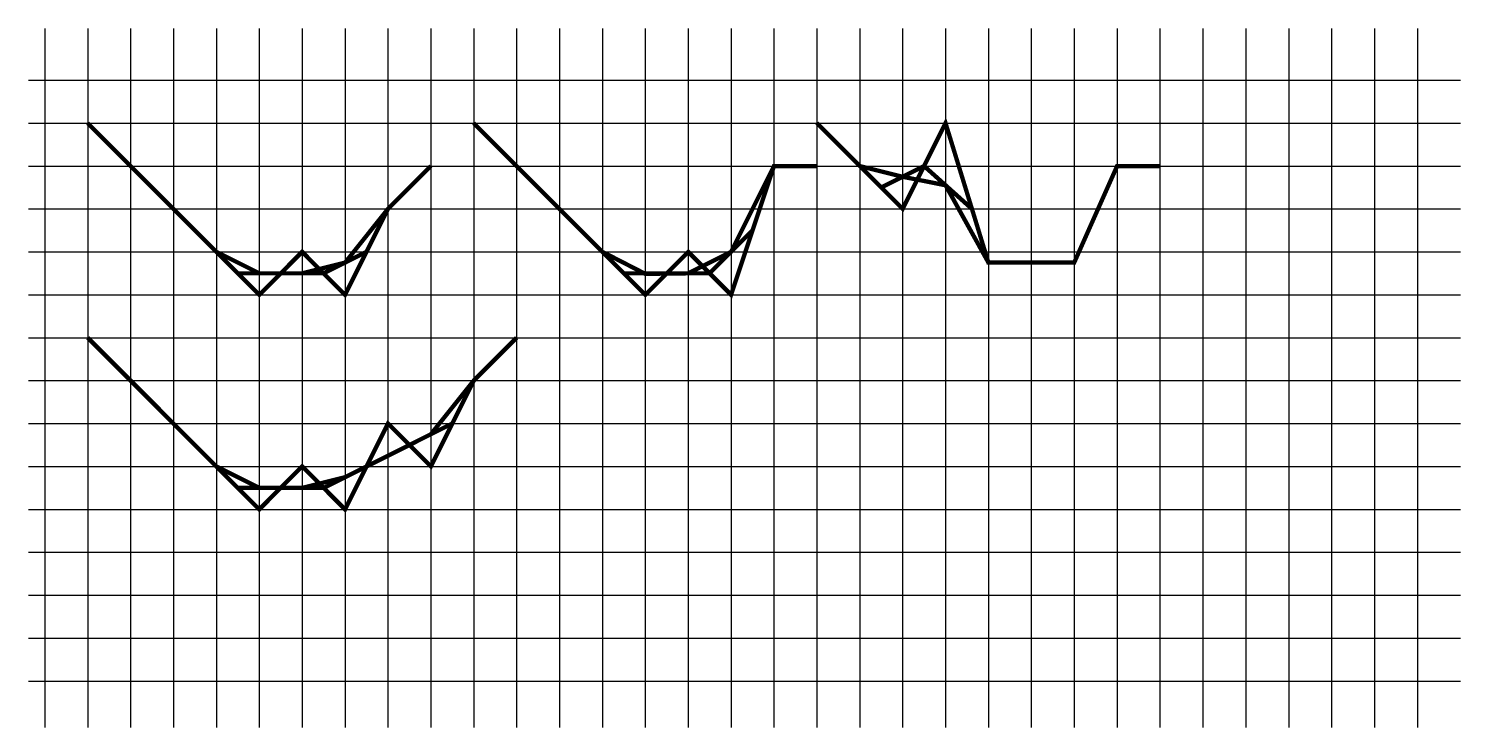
# Model space of a CAD drawing. Header units: inches. Extents: x -7 to 3331, y -601 to 1027.
import ezdxf

# ---------------------------------------------------------------- set-up
doc = ezdxf.new("R2010")
doc.units = ezdxf.units.IN
doc.header["$LTSCALE"] = 50
doc.header["$MEASUREMENT"] = 0
doc.layers.add('图层1', color=9, linetype='Continuous')

msp = doc.modelspace()

# ---------------------------------------------------------------- linework, layer by layer
at = {"color": 5, "const_width": 10}
for points in [[(130.9, 807.1), (230.9, 707.1), (330.9, 607.1), (430.9, 507.1), (530.9, 407.1), (630.9, 507.1), (730.9, 407.1), (830.9, 607.1), (930.9, 707.1)], [(1030.9, 807.1), (1130.9, 707.1), (1230.9, 607.1), (1330.9, 507.1), (1430.9, 407.1), (1530.9, 507.1), (1630.9, 407.1), (1730.9, 707.1), (1830.9, 707.1)], [(1830.9, 807.1), (1930.9, 707.1), (2030.9, 682.1), (2130.9, 662.3), (2230.9, 482.1), (2330.9, 482.1), (2430.9, 482.1), (2530.9, 707.1), (2630.9, 707.1)], [(130.9, 307.1), (230.9, 207.1), (330.9, 107.1), (430.9, 7.1), (530.9, -92.9), (630.9, 7.1), (730.9, -92.9), (830.9, 107.1), (930.9, 7.1), (1030.9, 207.1), (1130.9, 307.1)]]:
    msp.add_lwpolyline(points, dxfattribs=at)
at = {"color": 1, "const_width": 10}
for points in [[(130.9, 807.1), (230.9, 707.1), (330.9, 607.1), (430.9, 507.1), (530.9, 457.1), (630.9, 457.1), (730.9, 482.1), (830.9, 607.1), (930.9, 707.1)], [(1030.9, 807.1), (1130.9, 707.1), (1230.9, 607.1), (1330.9, 507.1), (1430.9, 455.8), (1530.9, 457.1), (1630.9, 507.1), (1730.9, 707.1), (1830.9, 707.1)], [(1830.9, 807.1), (1930.9, 707.1), (2030.9, 607.1), (2130.9, 807.1), (2230.9, 482.1), (2330.9, 482.1), (2430.9, 482.1), (2530.9, 707.1), (2630.9, 707.1)], [(130.9, 307.1), (230.9, 207.1), (330.9, 107.1), (430.9, 7.1), (530.9, -42.9), (630.9, -42.9), (730.9, -17.9), (830.9, 32.1), (930.9, 82.1), (1030.9, 207.1), (1130.9, 307.1)]]:
    msp.add_lwpolyline(points, dxfattribs=at)
at = {"color": 2, "const_width": 10}
for points in [[(1980.9, 657.1), (2080.9, 707.1), (2192.5, 607.1)], [(1380.9, 457.1), (1480.9, 457.1), (1580.9, 457.1), (1680.9, 557.1)], [(480.9, 457.1), (580.9, 457.1), (680.9, 457.1), (780.9, 507.1)], [(480.9, -42.9), (580.9, -42.9), (680.9, -42.9), (780.9, 7.1), (880.9, 57.1), (980.9, 107.1)]]:
    msp.add_lwpolyline(points, dxfattribs=at)
at = {"layer": '图层1'}
for p, q in [((30.9, 1027.2), (30.9, -600.8)), ((130.9, 1027.2), (130.9, -600.8)), ((230.9, 1027.2), (230.9, -600.8)), ((330.9, 1027.2), (330.9, -600.8)), ((430.9, 1027.2), (430.9, -600.8)), ((530.9, 1027.2), (530.9, -600.8)), ((630.9, 1027.2), (630.9, -600.8)), ((730.9, 1027.2), (730.9, -600.8)), ((830.9, 1027.2), (830.9, -600.8)), ((930.9, 1027.2), (930.9, -600.8)), ((1030.9, 1027.2), (1030.9, -600.8)), ((1130.9, 1027.2), (1130.9, -600.8)), ((1230.9, 1027.2), (1230.9, -600.8)), ((1330.9, 1027.2), (1330.9, -600.8)), ((1430.9, 1027.2), (1430.9, -600.8)), ((1530.9, 1027.2), (1530.9, -600.8)), ((1630.9, 1027.2), (1630.9, -600.8)), ((1730.9, 1027.2), (1730.9, -600.8)), ((1830.9, 1027.2), (1830.9, -600.8)), ((1930.9, 1027.2), (1930.9, -600.8)), ((2030.9, 1027.2), (2030.9, -600.8)), ((2130.9, 1027.2), (2130.9, -600.8)), ((2230.9, 1027.2), (2230.9, -600.8)), ((2330.9, 1027.2), (2330.9, -600.8)), ((2430.9, 1027.2), (2430.9, -600.8)), ((2530.9, 1027.2), (2530.9, -600.8)), ((2630.9, 1027.2), (2630.9, -600.8)), ((2730.9, 1027.2), (2730.9, -600.8)), ((2830.9, 1027.2), (2830.9, -600.8)), ((2930.9, 1027.2), (2930.9, -600.8)), ((3030.9, 1027.2), (3030.9, -600.8)), ((3130.9, 1027.2), (3130.9, -600.8)), ((3230.9, 1027.2), (3230.9, -600.8)), ((-6.8, 907.1), (3331.2, 907.1)), ((-6.8, 807.1), (3331.2, 807.1)), ((-6.8, 707.1), (3331.2, 707.1)), ((-6.8, 607.1), (3331.2, 607.1)), ((-6.8, 507.1), (3331.2, 507.1)), ((-6.8, 407.1), (3331.2, 407.1)), ((-6.8, 307.1), (3331.2, 307.1)), ((-6.8, 207.1), (3331.2, 207.1)), ((-6.8, 107.1), (3331.2, 107.1)), ((-6.8, 7.1), (3331.2, 7.1)), ((-6.8, -92.9), (3331.2, -92.9)), ((-6.8, -192.9), (3331.2, -192.9)), ((-6.8, -292.9), (3331.2, -292.9)), ((-6.8, -392.9), (3331.2, -392.9)), ((-6.8, -492.9), (3331.2, -492.9))]:
    msp.add_line(p, q, dxfattribs=at)

doc.saveas('drawing.dxf')
